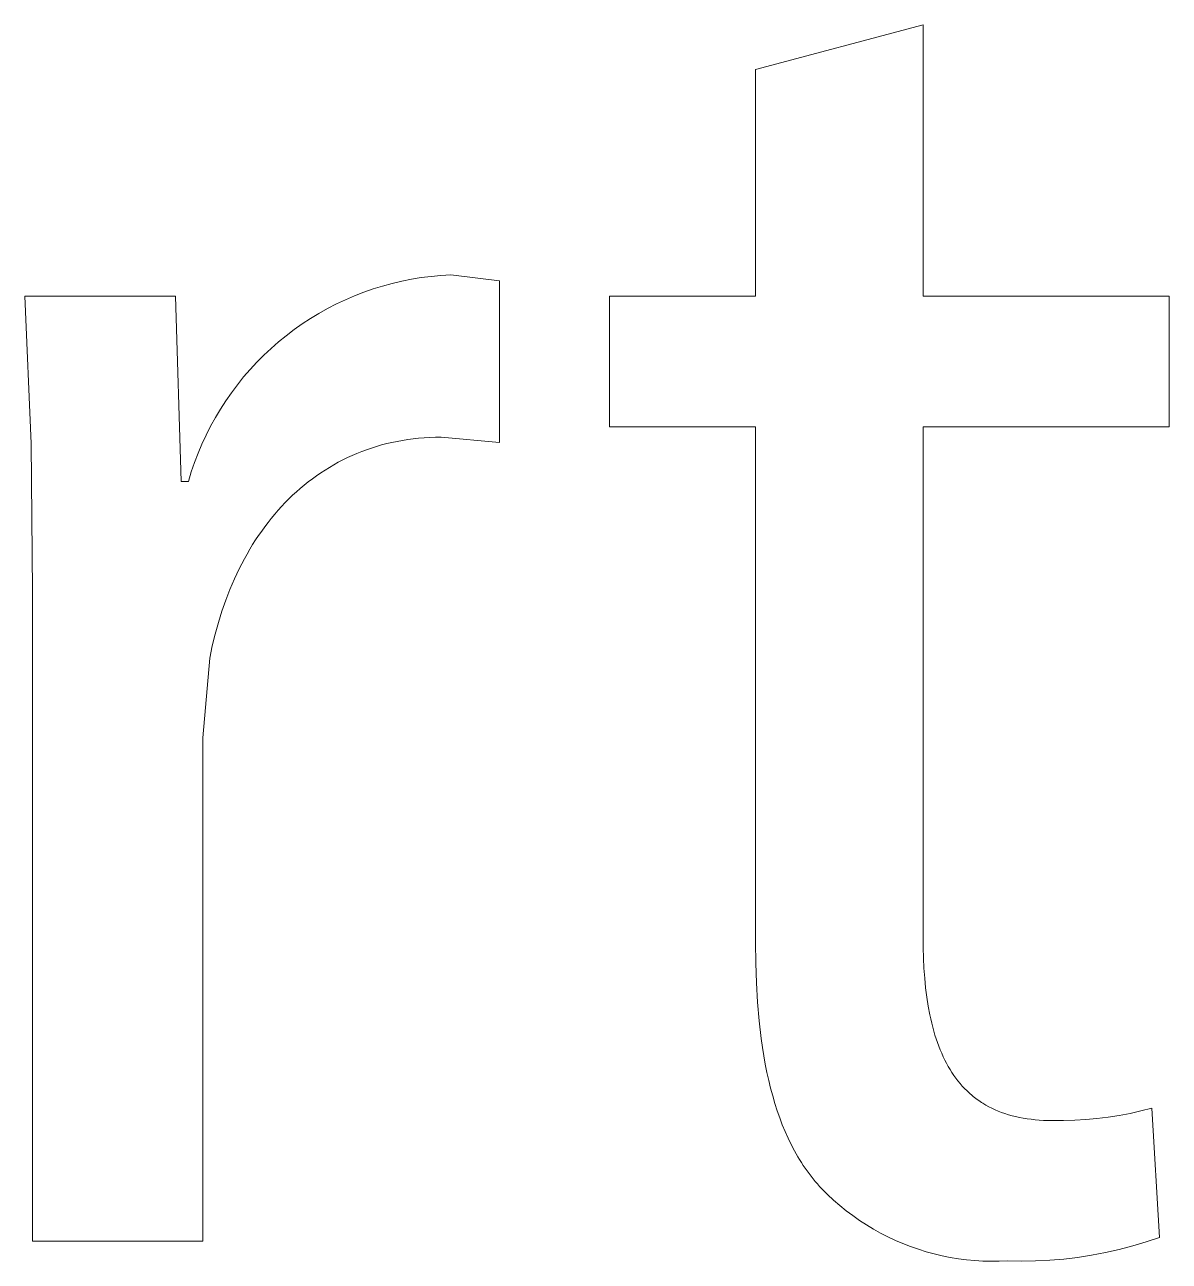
# Model space of a CAD drawing. Header units: millimetres. Extents: x 1383 to 4664, y -160 to 2132.
# Drawn here: x 3818.65 to 3837.91, y -105.31 to -84.51 of the extents above; entities that cross this region are included whole.
import ezdxf

# ---------------------------------------------------------------- set-up
doc = ezdxf.new("R2010")
doc.units = ezdxf.units.MM
doc.header["$MEASUREMENT"] = 0
doc.layers.add('Domyślny', color=7, linetype='Continuous', true_color=0x000000)

msp = doc.modelspace()

# ---------------------------------------------------------------- linework, layer by layer
at = {"layer": 'Domyślny', "color": 18, "lineweight": 15, "true_color": 0x000000}
for p, q in [((3830.947, -85.262), (3833.766, -84.508)), ((3833.766, -84.508), (3833.766, -89.075)), ((3830.947, -89.075), (3830.947, -85.262)), ((3824.996, -88.821), (3825.16, -88.788)), ((3825.16, -88.788), (3825.324, -88.761)), ((3825.324, -88.761), (3825.489, -88.74)), ((3825.489, -88.74), (3825.655, -88.724)), ((3825.655, -88.724), (3825.822, -88.714)), ((3825.822, -88.714), (3826.641, -88.813)), ((3826.641, -88.813), (3826.641, -91.533)), ((3824.201, -89.068), (3824.357, -89.008)), ((3824.357, -89.008), (3824.514, -88.953)), ((3824.514, -88.953), (3824.673, -88.903)), ((3824.673, -88.903), (3824.834, -88.859)), ((3824.834, -88.859), (3824.996, -88.821)), ((3818.761, -91.554), (3818.654, -89.075)), ((3818.654, -89.075), (3821.189, -89.075)), ((3821.189, -89.075), (3821.287, -92.189)), ((3823.749, -89.281), (3823.897, -89.205)), ((3823.897, -89.205), (3824.048, -89.134)), ((3824.048, -89.134), (3824.201, -89.068)), ((3828.489, -91.271), (3828.489, -89.075)), ((3828.489, -89.075), (3830.947, -89.075)), ((3833.766, -89.075), (3837.907, -89.075)), ((3837.907, -89.075), (3837.907, -91.271)), ((3823.461, -89.449), (3823.604, -89.363)), ((3823.604, -89.363), (3823.749, -89.281)), ((3823.053, -89.738), (3823.185, -89.637)), ((3823.185, -89.637), (3823.322, -89.541)), ((3823.322, -89.541), (3823.461, -89.449)), ((3822.798, -89.953), (3822.924, -89.843)), ((3822.924, -89.843), (3823.053, -89.738)), ((3822.677, -90.067), (3822.798, -89.953)), ((3822.446, -90.307), (3822.559, -90.185)), ((3822.559, -90.185), (3822.677, -90.067)), ((3822.232, -90.563), (3822.337, -90.433)), ((3822.337, -90.433), (3822.446, -90.307)), ((3822.132, -90.697), (3822.232, -90.563)), ((3821.946, -90.973), (3822.037, -90.833)), ((3822.037, -90.833), (3822.132, -90.697)), ((3821.861, -91.117), (3821.946, -90.973)), ((3821.705, -91.411), (3821.78, -91.262)), ((3821.78, -91.262), (3821.861, -91.117)), ((3830.947, -91.271), (3828.489, -91.271)), ((3830.947, -99.946), (3830.947, -91.271)), ((3837.907, -91.271), (3833.766, -91.271)), ((3833.766, -91.271), (3833.766, -99.848)), ((3821.635, -91.562), (3821.705, -91.411)), ((3824.918, -91.516), (3824.83, -91.534)), ((3825.007, -91.5), (3824.918, -91.516)), ((3825.097, -91.485), (3825.007, -91.5)), ((3825.188, -91.473), (3825.097, -91.485)), ((3825.28, -91.464), (3825.188, -91.473)), ((3825.373, -91.456), (3825.28, -91.464)), ((3825.467, -91.45), (3825.373, -91.456)), ((3825.562, -91.447), (3825.467, -91.45)), ((3825.658, -91.446), (3825.562, -91.447)), ((3826.641, -91.533), (3825.658, -91.446)), ((3818.785, -94.035), (3818.761, -91.554)), ((3821.51, -91.872), (3821.57, -91.716)), ((3821.57, -91.716), (3821.635, -91.562)), ((3824.242, -91.719), (3824.162, -91.753)), ((3824.323, -91.687), (3824.242, -91.719)), ((3824.405, -91.656), (3824.323, -91.687)), ((3824.488, -91.628), (3824.405, -91.656)), ((3824.572, -91.601), (3824.488, -91.628)), ((3824.657, -91.577), (3824.572, -91.601)), ((3824.743, -91.554), (3824.657, -91.577)), ((3824.83, -91.534), (3824.743, -91.554)), ((3821.456, -92.029), (3821.51, -91.872)), ((3823.854, -91.909), (3823.779, -91.953)), ((3823.929, -91.867), (3823.854, -91.909)), ((3824.006, -91.827), (3823.929, -91.867)), ((3824.083, -91.789), (3824.006, -91.827)), ((3824.162, -91.753), (3824.083, -91.789)), ((3821.408, -92.189), (3821.456, -92.029)), ((3823.563, -92.094), (3823.493, -92.145)), ((3823.634, -92.045), (3823.563, -92.094)), ((3823.706, -91.998), (3823.634, -92.045)), ((3823.779, -91.953), (3823.706, -91.998)), ((3821.287, -92.189), (3821.408, -92.189)), ((3823.29, -92.307), (3823.225, -92.364)), ((3823.357, -92.251), (3823.29, -92.307)), ((3823.424, -92.197), (3823.357, -92.251)), ((3823.493, -92.145), (3823.424, -92.197)), ((3823.037, -92.546), (3822.976, -92.61)), ((3823.098, -92.484), (3823.037, -92.546)), ((3823.161, -92.423), (3823.098, -92.484)), ((3823.225, -92.364), (3823.161, -92.423)), ((3822.859, -92.742), (3822.802, -92.811)), ((3822.917, -92.675), (3822.859, -92.742)), ((3822.976, -92.61), (3822.917, -92.675)), ((3822.693, -92.952), (3822.64, -93.025)), ((3822.747, -92.881), (3822.693, -92.952)), ((3822.802, -92.811), (3822.747, -92.881)), ((3822.538, -93.175), (3822.488, -93.252)), ((3822.588, -93.099), (3822.538, -93.175)), ((3822.64, -93.025), (3822.588, -93.099)), ((3822.441, -93.331), (3822.394, -93.411)), ((3822.488, -93.252), (3822.441, -93.331)), ((3822.305, -93.574), (3822.262, -93.658)), ((3822.349, -93.492), (3822.305, -93.574)), ((3822.394, -93.411), (3822.349, -93.492)), ((3822.221, -93.743), (3822.181, -93.83)), ((3822.262, -93.658), (3822.221, -93.743)), ((3822.105, -94.006), (3822.069, -94.096)), ((3822.143, -93.917), (3822.105, -94.006)), ((3822.181, -93.83), (3822.143, -93.917)), ((3818.785, -104.972), (3818.785, -94.035)), ((3822.035, -94.188), (3821.97, -94.374)), ((3822.069, -94.096), (3822.035, -94.188)), ((3821.97, -94.374), (3821.911, -94.564)), ((3821.911, -94.564), (3821.858, -94.759)), ((3821.858, -94.759), (3821.81, -94.958)), ((3821.81, -94.958), (3821.768, -95.161)), ((3821.768, -95.161), (3821.648, -96.505)), ((3821.648, -96.505), (3821.648, -104.972)), ((3830.951, -100.291), (3830.947, -99.946)), ((3833.766, -99.848), (3833.768, -100.03)), ((3833.768, -100.03), (3833.773, -100.207)), ((3833.773, -100.207), (3833.781, -100.379)), ((3830.962, -100.626), (3830.951, -100.291)), ((3833.781, -100.379), (3833.794, -100.545)), ((3830.981, -100.949), (3830.962, -100.626)), ((3833.794, -100.545), (3833.809, -100.707)), ((3833.809, -100.707), (3833.829, -100.864)), ((3833.829, -100.864), (3833.852, -101.015)), ((3831.008, -101.262), (3830.981, -100.949)), ((3833.852, -101.015), (3833.88, -101.161)), ((3831.043, -101.563), (3831.008, -101.262)), ((3833.88, -101.161), (3833.895, -101.232)), ((3833.895, -101.232), (3833.911, -101.301)), ((3833.911, -101.301), (3833.929, -101.37)), ((3833.929, -101.37), (3833.947, -101.436)), ((3833.947, -101.436), (3833.966, -101.502)), ((3831.064, -101.709), (3831.043, -101.563)), ((3831.087, -101.853), (3831.064, -101.709)), ((3833.966, -101.502), (3833.986, -101.566)), ((3833.986, -101.566), (3834.008, -101.629)), ((3834.008, -101.629), (3834.03, -101.69)), ((3834.03, -101.69), (3834.054, -101.751)), ((3831.112, -101.993), (3831.087, -101.853)), ((3834.054, -101.751), (3834.079, -101.809)), ((3834.079, -101.809), (3834.105, -101.866)), ((3834.105, -101.866), (3834.132, -101.922)), ((3831.139, -102.131), (3831.112, -101.993)), ((3834.132, -101.922), (3834.16, -101.977)), ((3834.16, -101.977), (3834.189, -102.03)), ((3834.189, -102.03), (3834.219, -102.081)), ((3834.219, -102.081), (3834.251, -102.131)), ((3831.169, -102.266), (3831.139, -102.131)), ((3831.201, -102.398), (3831.169, -102.266)), ((3834.251, -102.131), (3834.284, -102.18)), ((3834.284, -102.18), (3834.317, -102.227)), ((3834.317, -102.227), (3834.353, -102.273)), ((3834.353, -102.273), (3834.389, -102.317)), ((3834.389, -102.317), (3834.426, -102.36)), ((3831.236, -102.527), (3831.201, -102.398)), ((3831.273, -102.652), (3831.236, -102.527)), ((3834.426, -102.36), (3834.465, -102.402)), ((3834.465, -102.402), (3834.505, -102.442)), ((3834.505, -102.442), (3834.547, -102.48)), ((3834.547, -102.48), (3834.589, -102.517)), ((3834.589, -102.517), (3834.611, -102.535)), ((3834.611, -102.535), (3834.633, -102.553)), ((3831.312, -102.775), (3831.273, -102.652)), ((3834.633, -102.553), (3834.655, -102.57)), ((3834.655, -102.57), (3834.678, -102.586)), ((3834.678, -102.586), (3834.701, -102.603)), ((3834.701, -102.603), (3834.724, -102.619)), ((3834.724, -102.619), (3834.748, -102.635)), ((3834.748, -102.635), (3834.772, -102.65)), ((3834.772, -102.65), (3834.821, -102.679)), ((3834.821, -102.679), (3834.871, -102.707)), ((3834.871, -102.707), (3834.923, -102.733)), ((3834.923, -102.733), (3834.976, -102.758)), ((3837.43, -102.779), (3837.612, -102.732)), ((3837.612, -102.732), (3837.743, -104.907)), ((3831.354, -102.895), (3831.312, -102.775)), ((3831.398, -103.012), (3831.354, -102.895)), ((3834.976, -102.758), (3835.03, -102.781)), ((3835.03, -102.781), (3835.086, -102.803)), ((3835.086, -102.803), (3835.143, -102.823)), ((3835.143, -102.823), (3835.202, -102.842)), ((3835.202, -102.842), (3835.262, -102.859)), ((3835.262, -102.859), (3835.323, -102.874)), ((3835.323, -102.874), (3835.386, -102.888)), ((3835.386, -102.888), (3835.45, -102.9)), ((3835.45, -102.9), (3835.516, -102.91)), ((3835.516, -102.91), (3835.583, -102.919)), ((3835.583, -102.919), (3835.651, -102.927)), ((3835.651, -102.927), (3835.721, -102.933)), ((3835.721, -102.933), (3835.793, -102.937)), ((3835.793, -102.937), (3835.866, -102.939)), ((3835.866, -102.939), (3835.94, -102.94)), ((3835.94, -102.94), (3836.128, -102.941)), ((3836.128, -102.941), (3836.316, -102.935)), ((3836.316, -102.935), (3836.503, -102.924)), ((3836.503, -102.924), (3836.69, -102.907)), ((3836.69, -102.907), (3836.877, -102.884)), ((3836.877, -102.884), (3837.062, -102.855)), ((3837.062, -102.855), (3837.247, -102.82)), ((3837.247, -102.82), (3837.43, -102.779)), ((3831.445, -103.125), (3831.398, -103.012)), ((3831.494, -103.236), (3831.445, -103.125)), ((3831.546, -103.343), (3831.494, -103.236)), ((3831.601, -103.448), (3831.546, -103.343)), ((3831.658, -103.549), (3831.601, -103.448)), ((3831.688, -103.598), (3831.658, -103.549)), ((3831.719, -103.647), (3831.688, -103.598)), ((3831.75, -103.694), (3831.719, -103.647)), ((3831.782, -103.741), (3831.75, -103.694)), ((3831.814, -103.787), (3831.782, -103.741)), ((3831.847, -103.833), (3831.814, -103.787)), ((3831.881, -103.877), (3831.847, -103.833)), ((3831.916, -103.921), (3831.881, -103.877)), ((3831.951, -103.964), (3831.916, -103.921)), ((3831.987, -104.006), (3831.951, -103.964)), ((3832.024, -104.047), (3831.987, -104.006)), ((3832.062, -104.087), (3832.024, -104.047)), ((3832.159, -104.185), (3832.062, -104.087)), ((3832.261, -104.279), (3832.159, -104.185)), ((3832.365, -104.37), (3832.261, -104.279)), ((3832.473, -104.457), (3832.365, -104.37)), ((3832.583, -104.54), (3832.473, -104.457)), ((3832.696, -104.62), (3832.583, -104.54)), ((3832.812, -104.695), (3832.696, -104.62)), ((3832.931, -104.767), (3832.812, -104.695)), ((3833.051, -104.834), (3832.931, -104.767)), ((3821.648, -104.972), (3818.785, -104.972)), ((3833.174, -104.897), (3833.051, -104.834)), ((3833.3, -104.956), (3833.174, -104.897)), ((3833.427, -105.01), (3833.3, -104.956)), ((3833.556, -105.061), (3833.427, -105.01)), ((3837.519, -104.982), (3837.292, -105.05)), ((3837.743, -104.907), (3837.519, -104.982)), ((3833.686, -105.106), (3833.556, -105.061)), ((3833.818, -105.147), (3833.686, -105.106)), ((3833.952, -105.184), (3833.818, -105.147)), ((3834.086, -105.215), (3833.952, -105.184)), ((3834.222, -105.243), (3834.086, -105.215)), ((3834.359, -105.265), (3834.222, -105.243)), ((3836.366, -105.242), (3836.131, -105.27)), ((3836.6, -105.206), (3836.366, -105.242)), ((3836.833, -105.162), (3836.6, -105.206)), ((3837.063, -105.11), (3836.833, -105.162)), ((3837.292, -105.05), (3837.063, -105.11)), ((3834.496, -105.283), (3834.359, -105.265)), ((3834.634, -105.296), (3834.496, -105.283)), ((3834.772, -105.304), (3834.634, -105.296)), ((3834.91, -105.307), (3834.772, -105.304)), ((3835.048, -105.306), (3834.91, -105.307)), ((3835.186, -105.3), (3835.048, -105.306)), ((3835.423, -105.305), (3835.186, -105.3)), ((3835.659, -105.301), (3835.423, -105.305)), ((3835.896, -105.289), (3835.659, -105.301)), ((3836.131, -105.27), (3835.896, -105.289))]:
    msp.add_line(p, q, dxfattribs=at)

doc.saveas('drawing.dxf')
